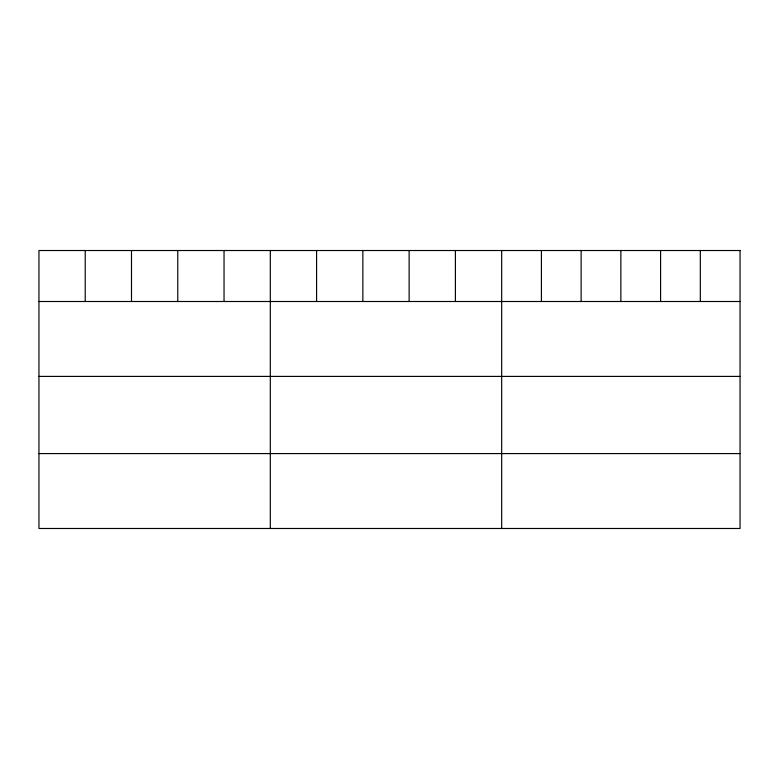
<?xml version="1.0" encoding="UTF-8"?>
<svg xmlns="http://www.w3.org/2000/svg" width="779" height="779" viewBox="0 0 779 779"><rect width="100%" height="100%" fill="white"/><g stroke="black" fill="none" stroke-linecap="round" stroke-linejoin="round"><path stroke-width="1.17" d="M38.95 301.502L740.05 301.502M38.95 376.403L740.05 376.403M38.95 453.582L740.05 453.582M700.321 250.517L700.321 301.502M660.592 250.517L660.592 301.502M620.863 250.517L620.863 301.502M581.134 250.517L581.134 301.502M541.405 250.517L541.405 301.502M501.676 250.517L501.676 528.483M455.403 250.517L455.403 301.502M409.131 250.517L409.131 301.502M362.858 250.517L362.858 301.502M316.586 250.517L316.586 301.502M270.313 250.517L270.313 528.483M224.04 250.517L224.04 301.502M177.768 250.517L177.768 301.502M131.495 250.517L131.495 301.502M85.223 250.517L85.223 301.502M740.05 250.517L38.95 250.517L38.95 528.483L740.05 528.483L740.05 250.517"/></g></svg>
